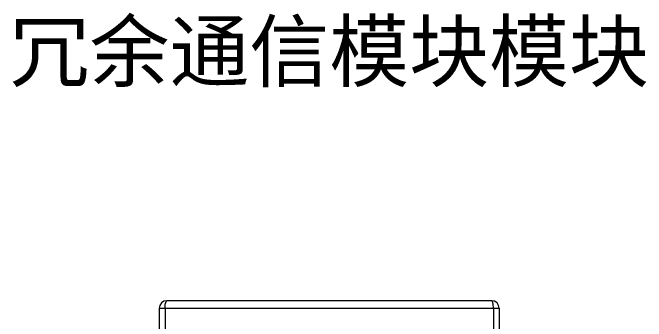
# Model space of a CAD drawing. Header units: millimetres. Extents: x 33157 to 59611, y -29750 to 1750.
# Drawn here: x 53824 to 53891.6, y -3044.7 to -3011.8 of the extents above; entities that cross this region are included whole.
import ezdxf

# ---------------------------------------------------------------- set-up
doc = ezdxf.new("R2010")
doc.units = ezdxf.units.MM
doc.layers.get('0').update_dxf_attribs({"lineweight": 18})
doc.layers.add('细实线', color=7, linetype='Continuous', lineweight=20)
doc.styles.add('WMF-宋体0', font='')
doc.styles.get('WMF-宋体0').set_extended_font_data('宋体')

msp = doc.modelspace()

# ---------------------------------------------------------------- linework, layer by layer
at = {"lineweight": 9}
for p, q in [((53839.626, -3043.278), (53839.626, -3208)), ((53840.24, -3043.278), (53840.24, -3107.761)), ((53875.279, -3043.278), (53875.279, -3107.761)), ((53875.893, -3043.278), (53875.893, -3170.694))]:
    msp.add_line(p, q, dxfattribs=at)
for points, knots in [([(53840.429, -3042.475), (53840.429, -3042.475), (53840.127, -3042.532), (53840.127, -3042.532), (53840.127, -3042.532), (53839.862, -3042.711), (53839.862, -3042.711), (53839.862, -3042.711), (53839.692, -3042.966), (53839.692, -3042.966), (53839.692, -3042.966), (53839.626, -3043.278), (53839.626, -3043.278)], [0, 0, 0, 0, 153391.383705, 153391.383705, 153391.383705, 306782.767409, 306782.767409, 306782.767409, 460174.151114, 460174.151114, 460174.151114, 613565.534819, 613565.534819, 613565.534819, 613565.534819]), ([(53840.24, -3043.278), (53840.24, -3043.278), (53840.269, -3042.853), (53840.269, -3042.853), (53840.269, -3042.853), (53840.307, -3042.645), (53840.307, -3042.645), (53840.307, -3042.645), (53840.354, -3042.541), (53840.354, -3042.541), (53840.354, -3042.541), (53840.429, -3042.475), (53840.429, -3042.475)], [0, 0, 0, 0, 153392.531254, 153392.531254, 153392.531254, 306785.062507, 306785.062507, 306785.062507, 460177.593761, 460177.593761, 460177.593761, 613570.125014, 613570.125014, 613570.125014, 613570.125014]), ([(53875.893, -3043.278), (53875.893, -3043.278), (53875.827, -3042.966), (53875.827, -3042.966), (53875.827, -3042.966), (53875.657, -3042.711), (53875.657, -3042.711), (53875.657, -3042.711), (53875.392, -3042.532), (53875.392, -3042.532), (53875.392, -3042.532), (53875.09, -3042.475), (53875.09, -3042.475)], [0, 0, 0, 0, 153490.322259, 153490.322259, 153490.322259, 306980.644517, 306980.644517, 306980.644517, 460470.966776, 460470.966776, 460470.966776, 613961.289035, 613961.289035, 613961.289035, 613961.289035]), ([(53875.279, -3043.278), (53875.279, -3043.278), (53875.25, -3042.853), (53875.25, -3042.853), (53875.25, -3042.853), (53875.203, -3042.645), (53875.203, -3042.645), (53875.203, -3042.645), (53875.165, -3042.541), (53875.165, -3042.541), (53875.165, -3042.541), (53875.09, -3042.475), (53875.09, -3042.475)], [0, 0, 0, 0, 153489.048726, 153489.048726, 153489.048726, 306978.097452, 306978.097452, 306978.097452, 460467.146179, 460467.146179, 460467.146179, 613956.194905, 613956.194905, 613956.194905, 613956.194905])]:
    msp.add_open_spline(points, degree=3, knots=knots, dxfattribs=at)
for points in [[(53875.09, -3042.475), (53875.09, -3042.475), (53840.429, -3042.475), (53840.429, -3042.475)], [(53839.626, -3043.278), (53839.626, -3043.278), (53875.893, -3043.278), (53875.893, -3043.278)]]:
    msp.add_open_spline(points, degree=3, dxfattribs=at)

# ---------------------------------------------------------------- texts
at = {"layer": '细实线', "insert": (53857.76, -3016.225), "char_height": 6.25, "width": 149.29046, "attachment_point": 5, "style": 'WMF-宋体0'}
msp.add_mtext('\\pxqc;冗余通信模块模块', dxfattribs=at)

doc.saveas('drawing.dxf')
